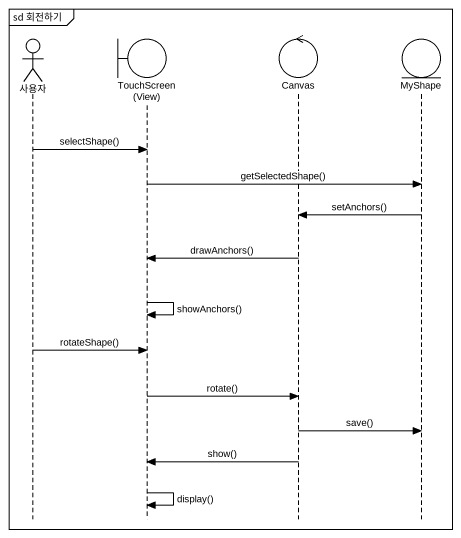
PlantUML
@startuml
mainframe sd 회전하기
hide footbox
actor 사용자
boundary "TouchScreen (View)" as TouchScreen_View
control Canvas
entity MyShape

사용자 -> TouchScreen_View : selectShape()
TouchScreen_View -> MyShape : getSelectedShape()
MyShape -> Canvas : setAnchors()
Canvas -> TouchScreen_View : drawAnchors()
TouchScreen_View -> TouchScreen_View : showAnchors()
사용자 -> TouchScreen_View : rotateShape()
TouchScreen_View -> Canvas : rotate()
Canvas -> MyShape : save()
Canvas -> TouchScreen_View : show()
TouchScreen_View -> TouchScreen_View : display()
@enduml
